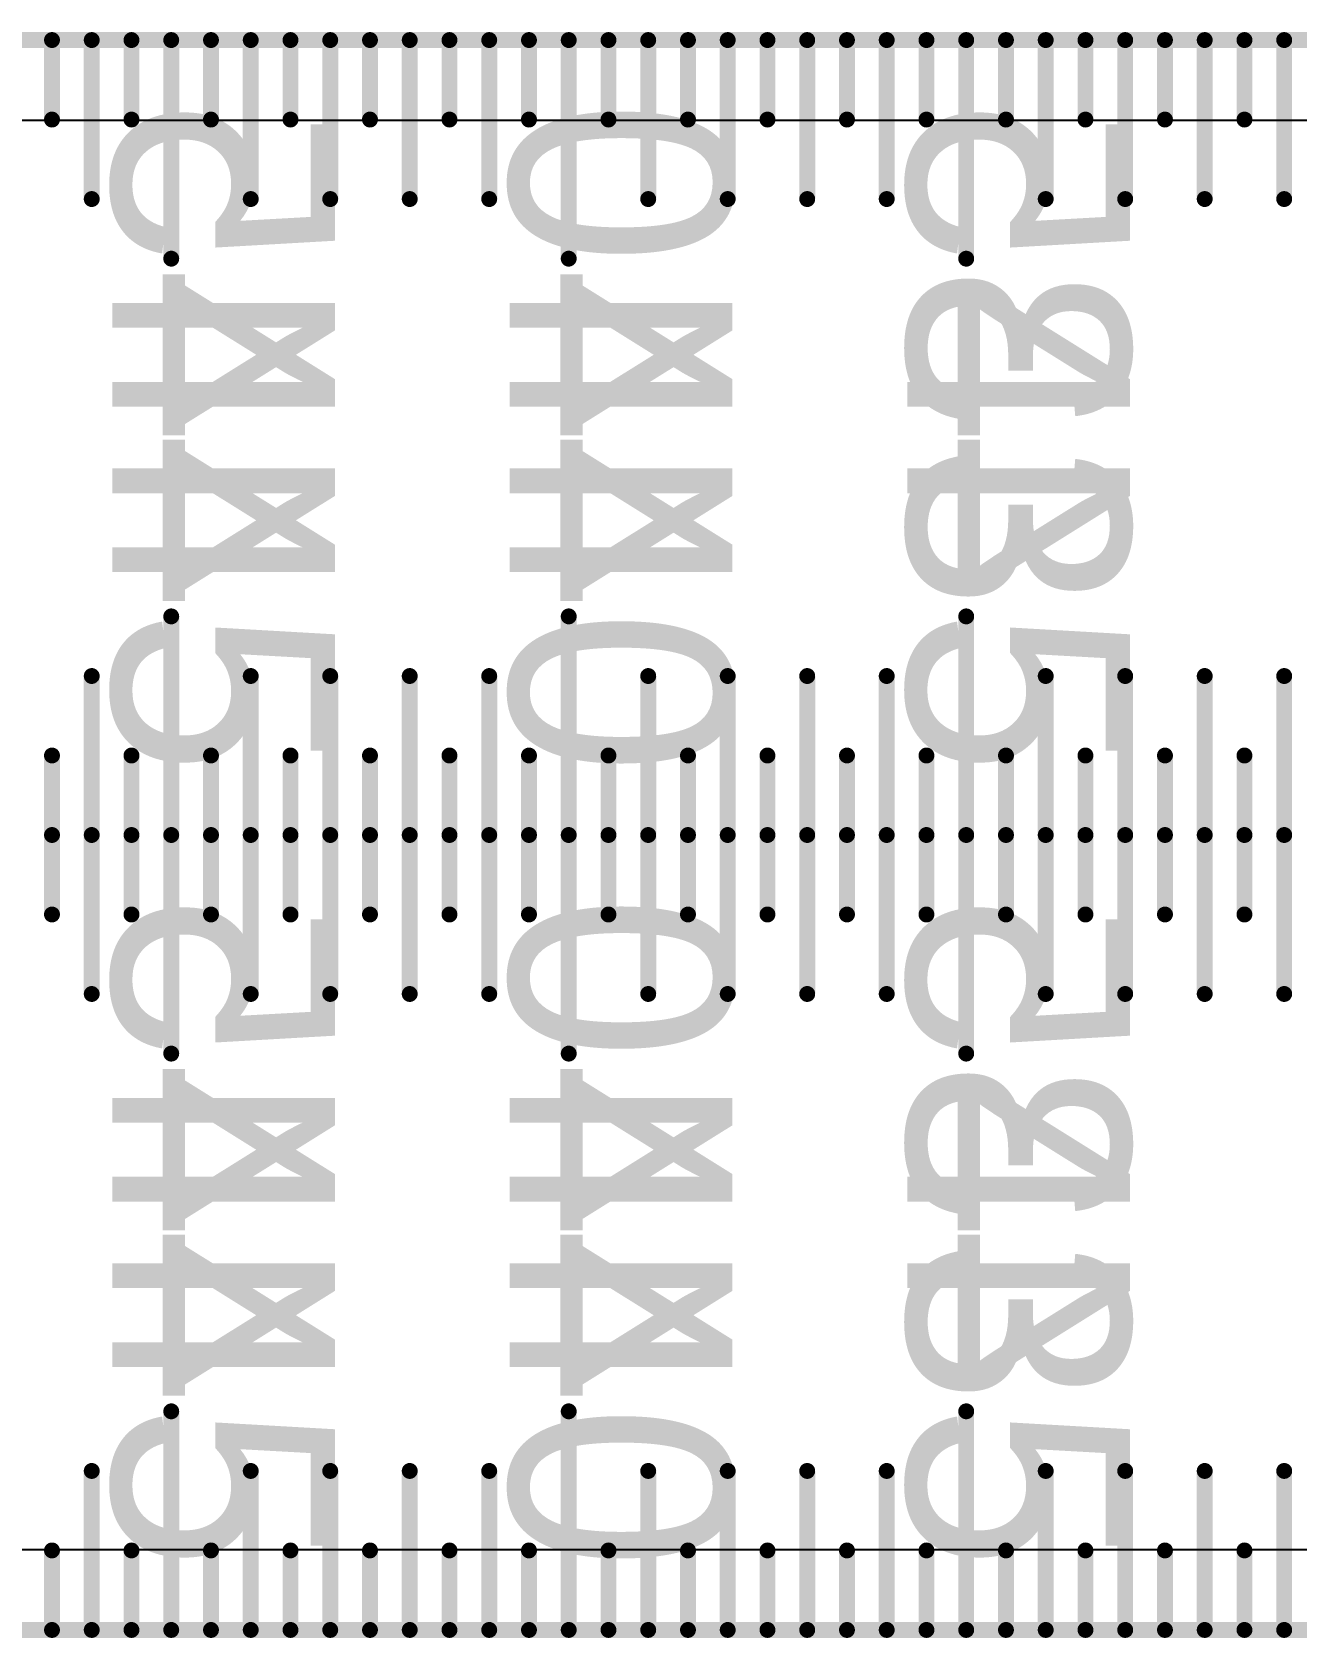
# Model space of a CAD drawing. Header units: millimetres. Extents: x 0 to 531, y -10 to 10.
# Drawn here: x 83.75 to 99.66, y -10.1 to 10.1 of the extents above; entities that cross this region are included whole.
import ezdxf

# ---------------------------------------------------------------- set-up
doc = ezdxf.new("R2010")
doc.units = ezdxf.units.MM
for name, color, linetype in [('BottomLayer', 5, 'Continuous'), ('BottomOverlay', 54, 'Continuous'), ('Mechanical1', 6, 'Continuous'), ('TopLayer', 1, 'Continuous'), ('TopOverlay', 2, 'Continuous')]:
    doc.layers.add(name, color=color, linetype=linetype)

msp = doc.modelspace()

# ---------------------------------------------------------------- linework, layer by layer
at = {"layer": 'BottomLayer'}
for p, q in [((1.009, 8.991), (483.359, 8.991)), ((483.353, -8.991), (1.009, -8.991))]:
    msp.add_line(p, q, dxfattribs=at)
at = {"layer": 'BottomOverlay', "const_width": 0.2}
for points in [[(84, 9), (84, 10)], [(84.5, 8), (84.5, 10)], [(85, 9), (85, 10)], [(85.5, 7.25), (85.5, 10)], [(86, 9), (86, 10)], [(86.5, 8), (86.5, 10)], [(87, 9), (87, 10)], [(87.5, 8), (87.5, 10)], [(88, 9), (88, 10)], [(88.5, 8), (88.5, 10)], [(89, 9), (89, 10)], [(89.5, 8), (89.5, 10)], [(90, 9), (90, 10)], [(90.5, 7.25), (90.5, 10)], [(91, 9), (91, 10)], [(91.5, 8), (91.5, 10)], [(92, 9), (92, 10)], [(92.5, 8), (92.5, 10)], [(93, 9), (93, 10)], [(93.5, 8), (93.5, 10)], [(94, 9), (94, 10)], [(94.5, 8), (94.5, 10)], [(95, 9), (95, 10)], [(95.5, 7.25), (95.5, 10)], [(96, 9), (96, 10)], [(96.5, 8), (96.5, 10)], [(97, 9), (97, 10)], [(97.5, 8), (97.5, 10)], [(98, 9), (98, 10)], [(98.5, 8), (98.5, 10)], [(99, 9), (99, 10)], [(99.5, 8), (99.5, 10)], [(85.5, 0), (85.5, 2.75)], [(90.5, 0), (90.5, 2.75)], [(95.5, 0), (95.5, 2.75)], [(84.5, 0), (84.5, 2)], [(86.5, 0), (86.5, 2)], [(87.5, 0), (87.5, 2)], [(88.5, 0), (88.5, 2)], [(89.5, 0), (89.5, 2)], [(91.5, 0), (91.5, 2)], [(92.5, 0), (92.5, 2)], [(93.5, 0), (93.5, 2)], [(94.5, 0), (94.5, 2)], [(96.5, 0), (96.5, 2)], [(97.5, 0), (97.5, 2)], [(98.5, 0), (98.5, 2)], [(99.5, 0), (99.5, 2)], [(84, 0), (84, 1)], [(85, 0), (85, 1)], [(86, 0), (86, 1)], [(87, 0), (87, 1)], [(88, 0), (88, 1)], [(89, 0), (89, 1)], [(90, 0), (90, 1)], [(91, 0), (91, 1)], [(92, 0), (92, 1)], [(93, 0), (93, 1)], [(94, 0), (94, 1)], [(95, 0), (95, 1)], [(96, 0), (96, 1)], [(97, 0), (97, 1)], [(98, 0), (98, 1)], [(99, 0), (99, 1)], [(84, -1), (84, 0)], [(84.5, -2), (84.5, 0)], [(85, -1), (85, 0)], [(85.5, -2.75), (85.5, 0)], [(86, -1), (86, 0)], [(86.5, -2), (86.5, 0)], [(87, -1), (87, 0)], [(87.5, -2), (87.5, 0)], [(88, -1), (88, 0)], [(88.5, -2), (88.5, 0)], [(89, -1), (89, 0)], [(89.5, -2), (89.5, 0)], [(90, -1), (90, 0)], [(90.5, -2.75), (90.5, 0)], [(91, -1), (91, 0)], [(91.5, -2), (91.5, 0)], [(92, -1), (92, 0)], [(92.5, -2), (92.5, 0)], [(93, -1), (93, 0)], [(93.5, -2), (93.5, 0)], [(94, -1), (94, 0)], [(94.5, -2), (94.5, 0)], [(95, -1), (95, 0)], [(95.5, -2.75), (95.5, 0)], [(96, -1), (96, 0)], [(96.5, -2), (96.5, 0)], [(97, -1), (97, 0)], [(97.5, -2), (97.5, 0)], [(98, -1), (98, 0)], [(98.5, -2), (98.5, 0)], [(99, -1), (99, 0)], [(99.5, -2), (99.5, 0)], [(85.5, -10), (85.5, -7.25)], [(90.5, -10), (90.5, -7.25)], [(95.5, -10), (95.5, -7.25)], [(84.5, -10), (84.5, -8)], [(86.5, -10), (86.5, -8)], [(87.5, -10), (87.5, -8)], [(88.5, -10), (88.5, -8)], [(89.5, -10), (89.5, -8)], [(91.5, -10), (91.5, -8)], [(92.5, -10), (92.5, -8)], [(93.5, -10), (93.5, -8)], [(94.5, -10), (94.5, -8)], [(96.5, -10), (96.5, -8)], [(97.5, -10), (97.5, -8)], [(98.5, -10), (98.5, -8)], [(99.5, -10), (99.5, -8)], [(84, -10), (84, -9)], [(85, -10), (85, -9)], [(86, -10), (86, -9)], [(87, -10), (87, -9)], [(88, -10), (88, -9)], [(89, -10), (89, -9)], [(90, -10), (90, -9)], [(91, -10), (91, -9)], [(92, -10), (92, -9)], [(93, -10), (93, -9)], [(94, -10), (94, -9)], [(95, -10), (95, -9)], [(96, -10), (96, -9)], [(97, -10), (97, -9)], [(98, -10), (98, -9)], [(99, -10), (99, -9)]]:
    msp.add_lwpolyline(points, dxfattribs=at)
at = {"layer": 'BottomOverlay', "const_width": 0.1}
for points in [[(83.95, 10, 1), (84.05, 10, 1)], [(84.45, 10, 1), (84.55, 10, 1)], [(84.95, 10, 1), (85.05, 10, 1)], [(85.45, 10, 1), (85.55, 10, 1)], [(85.95, 10, 1), (86.05, 10, 1)], [(86.45, 10, 1), (86.55, 10, 1)], [(86.95, 10, 1), (87.05, 10, 1)], [(87.45, 10, 1), (87.55, 10, 1)], [(87.95, 10, 1), (88.05, 10, 1)], [(88.45, 10, 1), (88.55, 10, 1)], [(88.95, 10, 1), (89.05, 10, 1)], [(89.45, 10, 1), (89.55, 10, 1)], [(89.95, 10, 1), (90.05, 10, 1)], [(90.45, 10, 1), (90.55, 10, 1)], [(90.95, 10, 1), (91.05, 10, 1)], [(91.45, 10, 1), (91.55, 10, 1)], [(91.95, 10, 1), (92.05, 10, 1)], [(92.45, 10, 1), (92.55, 10, 1)], [(92.95, 10, 1), (93.05, 10, 1)], [(93.45, 10, 1), (93.55, 10, 1)], [(93.95, 10, 1), (94.05, 10, 1)], [(94.45, 10, 1), (94.55, 10, 1)], [(94.95, 10, 1), (95.05, 10, 1)], [(95.45, 10, 1), (95.55, 10, 1)], [(95.95, 10, 1), (96.05, 10, 1)], [(96.45, 10, 1), (96.55, 10, 1)], [(96.95, 10, 1), (97.05, 10, 1)], [(97.45, 10, 1), (97.55, 10, 1)], [(97.95, 10, 1), (98.05, 10, 1)], [(98.45, 10, 1), (98.55, 10, 1)], [(98.95, 10, 1), (99.05, 10, 1)], [(99.45, 10, 1), (99.55, 10, 1)], [(83.95, 9, 1), (84.05, 9, 1)], [(84.95, 9, 1), (85.05, 9, 1)], [(85.95, 9, 1), (86.05, 9, 1)], [(86.95, 9, 1), (87.05, 9, 1)], [(87.95, 9, 1), (88.05, 9, 1)], [(88.95, 9, 1), (89.05, 9, 1)], [(89.95, 9, 1), (90.05, 9, 1)], [(90.95, 9, 1), (91.05, 9, 1)], [(91.95, 9, 1), (92.05, 9, 1)], [(92.95, 9, 1), (93.05, 9, 1)], [(93.95, 9, 1), (94.05, 9, 1)], [(94.95, 9, 1), (95.05, 9, 1)], [(95.95, 9, 1), (96.05, 9, 1)], [(96.95, 9, 1), (97.05, 9, 1)], [(97.95, 9, 1), (98.05, 9, 1)], [(98.95, 9, 1), (99.05, 9, 1)], [(84.45, 8, 1), (84.55, 8, 1)], [(86.45, 8, 1), (86.55, 8, 1)], [(87.45, 8, 1), (87.55, 8, 1)], [(88.45, 8, 1), (88.55, 8, 1)], [(89.45, 8, 1), (89.55, 8, 1)], [(91.45, 8, 1), (91.55, 8, 1)], [(92.45, 8, 1), (92.55, 8, 1)], [(93.45, 8, 1), (93.55, 8, 1)], [(94.45, 8, 1), (94.55, 8, 1)], [(96.45, 8, 1), (96.55, 8, 1)], [(97.45, 8, 1), (97.55, 8, 1)], [(98.45, 8, 1), (98.55, 8, 1)], [(99.45, 8, 1), (99.55, 8, 1)], [(85.45, 7.25, 1), (85.55, 7.25, 1)], [(90.45, 7.25, 1), (90.55, 7.25, 1)], [(95.45, 7.25, 1), (95.55, 7.25, 1)], [(85.45, 2.75, 1), (85.55, 2.75, 1)], [(90.45, 2.75, 1), (90.55, 2.75, 1)], [(95.45, 2.75, 1), (95.55, 2.75, 1)], [(84.45, 2, 1), (84.55, 2, 1)], [(86.45, 2, 1), (86.55, 2, 1)], [(87.45, 2, 1), (87.55, 2, 1)], [(88.45, 2, 1), (88.55, 2, 1)], [(89.45, 2, 1), (89.55, 2, 1)], [(91.45, 2, 1), (91.55, 2, 1)], [(92.45, 2, 1), (92.55, 2, 1)], [(93.45, 2, 1), (93.55, 2, 1)], [(94.45, 2, 1), (94.55, 2, 1)], [(96.45, 2, 1), (96.55, 2, 1)], [(97.45, 2, 1), (97.55, 2, 1)], [(98.45, 2, 1), (98.55, 2, 1)], [(99.45, 2, 1), (99.55, 2, 1)], [(83.95, 1, 1), (84.05, 1, 1)], [(84.95, 1, 1), (85.05, 1, 1)], [(85.95, 1, 1), (86.05, 1, 1)], [(86.95, 1, 1), (87.05, 1, 1)], [(87.95, 1, 1), (88.05, 1, 1)], [(88.95, 1, 1), (89.05, 1, 1)], [(89.95, 1, 1), (90.05, 1, 1)], [(90.95, 1, 1), (91.05, 1, 1)], [(91.95, 1, 1), (92.05, 1, 1)], [(92.95, 1, 1), (93.05, 1, 1)], [(93.95, 1, 1), (94.05, 1, 1)], [(94.95, 1, 1), (95.05, 1, 1)], [(95.95, 1, 1), (96.05, 1, 1)], [(96.95, 1, 1), (97.05, 1, 1)], [(97.95, 1, 1), (98.05, 1, 1)], [(98.95, 1, 1), (99.05, 1, 1)], [(83.95, 0, 1), (84.05, 0, 1)], [(83.95, 0, 1), (84.05, 0, 1)], [(84.45, 0, 1), (84.55, 0, 1)], [(84.45, 0, 1), (84.55, 0, 1)], [(84.95, 0, 1), (85.05, 0, 1)], [(84.95, 0, 1), (85.05, 0, 1)], [(85.45, 0, 1), (85.55, 0, 1)], [(85.45, 0, 1), (85.55, 0, 1)], [(85.95, 0, 1), (86.05, 0, 1)], [(85.95, 0, 1), (86.05, 0, 1)], [(86.45, 0, 1), (86.55, 0, 1)], [(86.45, 0, 1), (86.55, 0, 1)], [(86.95, 0, 1), (87.05, 0, 1)], [(86.95, 0, 1), (87.05, 0, 1)], [(87.45, 0, 1), (87.55, 0, 1)], [(87.45, 0, 1), (87.55, 0, 1)], [(87.95, 0, 1), (88.05, 0, 1)], [(87.95, 0, 1), (88.05, 0, 1)], [(88.45, 0, 1), (88.55, 0, 1)], [(88.45, 0, 1), (88.55, 0, 1)], [(88.95, 0, 1), (89.05, 0, 1)], [(88.95, 0, 1), (89.05, 0, 1)], [(89.45, 0, 1), (89.55, 0, 1)], [(89.45, 0, 1), (89.55, 0, 1)], [(89.95, 0, 1), (90.05, 0, 1)], [(89.95, 0, 1), (90.05, 0, 1)], [(90.45, 0, 1), (90.55, 0, 1)], [(90.45, 0, 1), (90.55, 0, 1)], [(90.95, 0, 1), (91.05, 0, 1)], [(90.95, 0, 1), (91.05, 0, 1)], [(91.45, 0, 1), (91.55, 0, 1)], [(91.45, 0, 1), (91.55, 0, 1)], [(91.95, 0, 1), (92.05, 0, 1)], [(91.95, 0, 1), (92.05, 0, 1)], [(92.45, 0, 1), (92.55, 0, 1)], [(92.45, 0, 1), (92.55, 0, 1)], [(92.95, 0, 1), (93.05, 0, 1)], [(92.95, 0, 1), (93.05, 0, 1)], [(93.45, 0, 1), (93.55, 0, 1)], [(93.45, 0, 1), (93.55, 0, 1)], [(93.95, 0, 1), (94.05, 0, 1)], [(93.95, 0, 1), (94.05, 0, 1)], [(94.45, 0, 1), (94.55, 0, 1)], [(94.45, 0, 1), (94.55, 0, 1)], [(94.95, 0, 1), (95.05, 0, 1)], [(94.95, 0, 1), (95.05, 0, 1)], [(95.45, 0, 1), (95.55, 0, 1)], [(95.45, 0, 1), (95.55, 0, 1)], [(95.95, 0, 1), (96.05, 0, 1)], [(95.95, 0, 1), (96.05, 0, 1)], [(96.45, 0, 1), (96.55, 0, 1)], [(96.45, 0, 1), (96.55, 0, 1)], [(96.95, 0, 1), (97.05, 0, 1)], [(96.95, 0, 1), (97.05, 0, 1)], [(97.45, 0, 1), (97.55, 0, 1)], [(97.45, 0, 1), (97.55, 0, 1)], [(97.95, 0, 1), (98.05, 0, 1)], [(97.95, 0, 1), (98.05, 0, 1)], [(98.45, 0, 1), (98.55, 0, 1)], [(98.45, 0, 1), (98.55, 0, 1)], [(98.95, 0, 1), (99.05, 0, 1)], [(98.95, 0, 1), (99.05, 0, 1)], [(99.45, 0, 1), (99.55, 0, 1)], [(99.45, 0, 1), (99.55, 0, 1)], [(83.95, -1, 1), (84.05, -1, 1)], [(84.95, -1, 1), (85.05, -1, 1)], [(85.95, -1, 1), (86.05, -1, 1)], [(86.95, -1, 1), (87.05, -1, 1)], [(87.95, -1, 1), (88.05, -1, 1)], [(88.95, -1, 1), (89.05, -1, 1)], [(89.95, -1, 1), (90.05, -1, 1)], [(90.95, -1, 1), (91.05, -1, 1)], [(91.95, -1, 1), (92.05, -1, 1)], [(92.95, -1, 1), (93.05, -1, 1)], [(93.95, -1, 1), (94.05, -1, 1)], [(94.95, -1, 1), (95.05, -1, 1)], [(95.95, -1, 1), (96.05, -1, 1)], [(96.95, -1, 1), (97.05, -1, 1)], [(97.95, -1, 1), (98.05, -1, 1)], [(98.95, -1, 1), (99.05, -1, 1)], [(84.45, -2, 1), (84.55, -2, 1)], [(86.45, -2, 1), (86.55, -2, 1)], [(87.45, -2, 1), (87.55, -2, 1)], [(88.45, -2, 1), (88.55, -2, 1)], [(89.45, -2, 1), (89.55, -2, 1)], [(91.45, -2, 1), (91.55, -2, 1)], [(92.45, -2, 1), (92.55, -2, 1)], [(93.45, -2, 1), (93.55, -2, 1)], [(94.45, -2, 1), (94.55, -2, 1)], [(96.45, -2, 1), (96.55, -2, 1)], [(97.45, -2, 1), (97.55, -2, 1)], [(98.45, -2, 1), (98.55, -2, 1)], [(99.45, -2, 1), (99.55, -2, 1)], [(85.45, -2.75, 1), (85.55, -2.75, 1)], [(90.45, -2.75, 1), (90.55, -2.75, 1)], [(95.45, -2.75, 1), (95.55, -2.75, 1)], [(85.45, -7.25, 1), (85.55, -7.25, 1)], [(90.45, -7.25, 1), (90.55, -7.25, 1)], [(95.45, -7.25, 1), (95.55, -7.25, 1)], [(84.45, -8, 1), (84.55, -8, 1)], [(86.45, -8, 1), (86.55, -8, 1)], [(87.45, -8, 1), (87.55, -8, 1)], [(88.45, -8, 1), (88.55, -8, 1)], [(89.45, -8, 1), (89.55, -8, 1)], [(91.45, -8, 1), (91.55, -8, 1)], [(92.45, -8, 1), (92.55, -8, 1)], [(93.45, -8, 1), (93.55, -8, 1)], [(94.45, -8, 1), (94.55, -8, 1)], [(96.45, -8, 1), (96.55, -8, 1)], [(97.45, -8, 1), (97.55, -8, 1)], [(98.45, -8, 1), (98.55, -8, 1)], [(99.45, -8, 1), (99.55, -8, 1)], [(83.95, -9, 1), (84.05, -9, 1)], [(84.95, -9, 1), (85.05, -9, 1)], [(85.95, -9, 1), (86.05, -9, 1)], [(86.95, -9, 1), (87.05, -9, 1)], [(87.95, -9, 1), (88.05, -9, 1)], [(88.95, -9, 1), (89.05, -9, 1)], [(89.95, -9, 1), (90.05, -9, 1)], [(90.95, -9, 1), (91.05, -9, 1)], [(91.95, -9, 1), (92.05, -9, 1)], [(92.95, -9, 1), (93.05, -9, 1)], [(93.95, -9, 1), (94.05, -9, 1)], [(94.95, -9, 1), (95.05, -9, 1)], [(95.95, -9, 1), (96.05, -9, 1)], [(96.95, -9, 1), (97.05, -9, 1)], [(97.95, -9, 1), (98.05, -9, 1)], [(98.95, -9, 1), (99.05, -9, 1)], [(83.95, -10, 1), (84.05, -10, 1)], [(84.45, -10, 1), (84.55, -10, 1)], [(84.95, -10, 1), (85.05, -10, 1)], [(85.45, -10, 1), (85.55, -10, 1)], [(85.95, -10, 1), (86.05, -10, 1)], [(86.45, -10, 1), (86.55, -10, 1)], [(86.95, -10, 1), (87.05, -10, 1)], [(87.45, -10, 1), (87.55, -10, 1)], [(87.95, -10, 1), (88.05, -10, 1)], [(88.45, -10, 1), (88.55, -10, 1)], [(88.95, -10, 1), (89.05, -10, 1)], [(89.45, -10, 1), (89.55, -10, 1)], [(89.95, -10, 1), (90.05, -10, 1)], [(90.45, -10, 1), (90.55, -10, 1)], [(90.95, -10, 1), (91.05, -10, 1)], [(91.45, -10, 1), (91.55, -10, 1)], [(91.95, -10, 1), (92.05, -10, 1)], [(92.45, -10, 1), (92.55, -10, 1)], [(92.95, -10, 1), (93.05, -10, 1)], [(93.45, -10, 1), (93.55, -10, 1)], [(93.95, -10, 1), (94.05, -10, 1)], [(94.45, -10, 1), (94.55, -10, 1)], [(94.95, -10, 1), (95.05, -10, 1)], [(95.45, -10, 1), (95.55, -10, 1)], [(95.95, -10, 1), (96.05, -10, 1)], [(96.45, -10, 1), (96.55, -10, 1)], [(96.95, -10, 1), (97.05, -10, 1)], [(97.45, -10, 1), (97.55, -10, 1)], [(97.95, -10, 1), (98.05, -10, 1)], [(98.45, -10, 1), (98.55, -10, 1)], [(98.95, -10, 1), (99.05, -10, 1)], [(99.45, -10, 1), (99.55, -10, 1)]]:
    msp.add_lwpolyline(points, format="xyb", close=True, dxfattribs=at)
at = {"layer": 'Mechanical1', "const_width": 0.2}
for points in [[(0.5, 10), (484.828, 10)], [(0.5, -10), (484.821, -10)]]:
    msp.add_lwpolyline(points, dxfattribs=at)
at = {"layer": 'TopLayer'}
for p, q in [((1.009, 8.991), (483.359, 8.991)), ((483.353, -8.991), (1.009, -8.991))]:
    msp.add_line(p, q, dxfattribs=at)
at = {"layer": 'TopOverlay', "const_width": 0.2}
for points in [[(84, 9), (84, 10)], [(84.5, 8), (84.5, 10)], [(85, 9), (85, 10)], [(85.5, 7.25), (85.5, 10)], [(86, 9), (86, 10)], [(86.5, 8), (86.5, 10)], [(87, 9), (87, 10)], [(87.5, 8), (87.5, 10)], [(88, 9), (88, 10)], [(88.5, 8), (88.5, 10)], [(89, 9), (89, 10)], [(89.5, 8), (89.5, 10)], [(90, 9), (90, 10)], [(90.5, 7.25), (90.5, 10)], [(91, 9), (91, 10)], [(91.5, 8), (91.5, 10)], [(92, 9), (92, 10)], [(92.5, 8), (92.5, 10)], [(93, 9), (93, 10)], [(93.5, 8), (93.5, 10)], [(94, 9), (94, 10)], [(94.5, 8), (94.5, 10)], [(95, 9), (95, 10)], [(95.5, 7.25), (95.5, 10)], [(96, 9), (96, 10)], [(96.5, 8), (96.5, 10)], [(97, 9), (97, 10)], [(97.5, 8), (97.5, 10)], [(98, 9), (98, 10)], [(98.5, 8), (98.5, 10)], [(99, 9), (99, 10)], [(99.5, 8), (99.5, 10)], [(85.5, 0), (85.5, 2.75)], [(90.5, 0), (90.5, 2.75)], [(95.5, 0), (95.5, 2.75)], [(84.5, 0), (84.5, 2)], [(86.5, 0), (86.5, 2)], [(87.5, 0), (87.5, 2)], [(88.5, 0), (88.5, 2)], [(89.5, 0), (89.5, 2)], [(91.5, 0), (91.5, 2)], [(92.5, 0), (92.5, 2)], [(93.5, 0), (93.5, 2)], [(94.5, 0), (94.5, 2)], [(96.5, 0), (96.5, 2)], [(97.5, 0), (97.5, 2)], [(98.5, 0), (98.5, 2)], [(99.5, 0), (99.5, 2)], [(84, 0), (84, 1)], [(85, 0), (85, 1)], [(86, 0), (86, 1)], [(87, 0), (87, 1)], [(88, 0), (88, 1)], [(89, 0), (89, 1)], [(90, 0), (90, 1)], [(91, 0), (91, 1)], [(92, 0), (92, 1)], [(93, 0), (93, 1)], [(94, 0), (94, 1)], [(95, 0), (95, 1)], [(96, 0), (96, 1)], [(97, 0), (97, 1)], [(98, 0), (98, 1)], [(99, 0), (99, 1)], [(84, -1), (84, 0)], [(84.5, -2), (84.5, 0)], [(85, -1), (85, 0)], [(85.5, -2.75), (85.5, 0)], [(86, -1), (86, 0)], [(86.5, -2), (86.5, 0)], [(87, -1), (87, 0)], [(87.5, -2), (87.5, 0)], [(88, -1), (88, 0)], [(88.5, -2), (88.5, 0)], [(89, -1), (89, 0)], [(89.5, -2), (89.5, 0)], [(90, -1), (90, 0)], [(90.5, -2.75), (90.5, 0)], [(91, -1), (91, 0)], [(91.5, -2), (91.5, 0)], [(92, -1), (92, 0)], [(92.5, -2), (92.5, 0)], [(93, -1), (93, 0)], [(93.5, -2), (93.5, 0)], [(94, -1), (94, 0)], [(94.5, -2), (94.5, 0)], [(95, -1), (95, 0)], [(95.5, -2.75), (95.5, 0)], [(96, -1), (96, 0)], [(96.5, -2), (96.5, 0)], [(97, -1), (97, 0)], [(97.5, -2), (97.5, 0)], [(98, -1), (98, 0)], [(98.5, -2), (98.5, 0)], [(99, -1), (99, 0)], [(99.5, -2), (99.5, 0)], [(85.5, -10), (85.5, -7.25)], [(90.5, -10), (90.5, -7.25)], [(95.5, -10), (95.5, -7.25)], [(84.5, -10), (84.5, -8)], [(86.5, -10), (86.5, -8)], [(87.5, -10), (87.5, -8)], [(88.5, -10), (88.5, -8)], [(89.5, -10), (89.5, -8)], [(91.5, -10), (91.5, -8)], [(92.5, -10), (92.5, -8)], [(93.5, -10), (93.5, -8)], [(94.5, -10), (94.5, -8)], [(96.5, -10), (96.5, -8)], [(97.5, -10), (97.5, -8)], [(98.5, -10), (98.5, -8)], [(99.5, -10), (99.5, -8)], [(84, -10), (84, -9)], [(85, -10), (85, -9)], [(86, -10), (86, -9)], [(87, -10), (87, -9)], [(88, -10), (88, -9)], [(89, -10), (89, -9)], [(90, -10), (90, -9)], [(91, -10), (91, -9)], [(92, -10), (92, -9)], [(93, -10), (93, -9)], [(94, -10), (94, -9)], [(95, -10), (95, -9)], [(96, -10), (96, -9)], [(97, -10), (97, -9)], [(98, -10), (98, -9)], [(99, -10), (99, -9)]]:
    msp.add_lwpolyline(points, dxfattribs=at)
at = {"layer": 'TopOverlay', "const_width": 0.1}
for points in [[(83.95, 10, 1), (84.05, 10, 1)], [(84.45, 10, 1), (84.55, 10, 1)], [(84.95, 10, 1), (85.05, 10, 1)], [(85.45, 10, 1), (85.55, 10, 1)], [(85.95, 10, 1), (86.05, 10, 1)], [(86.45, 10, 1), (86.55, 10, 1)], [(86.95, 10, 1), (87.05, 10, 1)], [(87.45, 10, 1), (87.55, 10, 1)], [(87.95, 10, 1), (88.05, 10, 1)], [(88.45, 10, 1), (88.55, 10, 1)], [(88.95, 10, 1), (89.05, 10, 1)], [(89.45, 10, 1), (89.55, 10, 1)], [(89.95, 10, 1), (90.05, 10, 1)], [(90.45, 10, 1), (90.55, 10, 1)], [(90.95, 10, 1), (91.05, 10, 1)], [(91.45, 10, 1), (91.55, 10, 1)], [(91.95, 10, 1), (92.05, 10, 1)], [(92.45, 10, 1), (92.55, 10, 1)], [(92.95, 10, 1), (93.05, 10, 1)], [(93.45, 10, 1), (93.55, 10, 1)], [(93.95, 10, 1), (94.05, 10, 1)], [(94.45, 10, 1), (94.55, 10, 1)], [(94.95, 10, 1), (95.05, 10, 1)], [(95.45, 10, 1), (95.55, 10, 1)], [(95.95, 10, 1), (96.05, 10, 1)], [(96.45, 10, 1), (96.55, 10, 1)], [(96.95, 10, 1), (97.05, 10, 1)], [(97.45, 10, 1), (97.55, 10, 1)], [(97.95, 10, 1), (98.05, 10, 1)], [(98.45, 10, 1), (98.55, 10, 1)], [(98.95, 10, 1), (99.05, 10, 1)], [(99.45, 10, 1), (99.55, 10, 1)], [(83.95, 9, 1), (84.05, 9, 1)], [(84.95, 9, 1), (85.05, 9, 1)], [(85.95, 9, 1), (86.05, 9, 1)], [(86.95, 9, 1), (87.05, 9, 1)], [(87.95, 9, 1), (88.05, 9, 1)], [(88.95, 9, 1), (89.05, 9, 1)], [(89.95, 9, 1), (90.05, 9, 1)], [(90.95, 9, 1), (91.05, 9, 1)], [(91.95, 9, 1), (92.05, 9, 1)], [(92.95, 9, 1), (93.05, 9, 1)], [(93.95, 9, 1), (94.05, 9, 1)], [(94.95, 9, 1), (95.05, 9, 1)], [(95.95, 9, 1), (96.05, 9, 1)], [(96.95, 9, 1), (97.05, 9, 1)], [(97.95, 9, 1), (98.05, 9, 1)], [(98.95, 9, 1), (99.05, 9, 1)], [(84.45, 8, 1), (84.55, 8, 1)], [(86.45, 8, 1), (86.55, 8, 1)], [(87.45, 8, 1), (87.55, 8, 1)], [(88.45, 8, 1), (88.55, 8, 1)], [(89.45, 8, 1), (89.55, 8, 1)], [(91.45, 8, 1), (91.55, 8, 1)], [(92.45, 8, 1), (92.55, 8, 1)], [(93.45, 8, 1), (93.55, 8, 1)], [(94.45, 8, 1), (94.55, 8, 1)], [(96.45, 8, 1), (96.55, 8, 1)], [(97.45, 8, 1), (97.55, 8, 1)], [(98.45, 8, 1), (98.55, 8, 1)], [(99.45, 8, 1), (99.55, 8, 1)], [(85.45, 7.25, 1), (85.55, 7.25, 1)], [(90.45, 7.25, 1), (90.55, 7.25, 1)], [(95.45, 7.25, 1), (95.55, 7.25, 1)], [(85.45, 2.75, 1), (85.55, 2.75, 1)], [(90.45, 2.75, 1), (90.55, 2.75, 1)], [(95.45, 2.75, 1), (95.55, 2.75, 1)], [(84.45, 2, 1), (84.55, 2, 1)], [(86.45, 2, 1), (86.55, 2, 1)], [(87.45, 2, 1), (87.55, 2, 1)], [(88.45, 2, 1), (88.55, 2, 1)], [(89.45, 2, 1), (89.55, 2, 1)], [(91.45, 2, 1), (91.55, 2, 1)], [(92.45, 2, 1), (92.55, 2, 1)], [(93.45, 2, 1), (93.55, 2, 1)], [(94.45, 2, 1), (94.55, 2, 1)], [(96.45, 2, 1), (96.55, 2, 1)], [(97.45, 2, 1), (97.55, 2, 1)], [(98.45, 2, 1), (98.55, 2, 1)], [(99.45, 2, 1), (99.55, 2, 1)], [(83.95, 1, 1), (84.05, 1, 1)], [(84.95, 1, 1), (85.05, 1, 1)], [(85.95, 1, 1), (86.05, 1, 1)], [(86.95, 1, 1), (87.05, 1, 1)], [(87.95, 1, 1), (88.05, 1, 1)], [(88.95, 1, 1), (89.05, 1, 1)], [(89.95, 1, 1), (90.05, 1, 1)], [(90.95, 1, 1), (91.05, 1, 1)], [(91.95, 1, 1), (92.05, 1, 1)], [(92.95, 1, 1), (93.05, 1, 1)], [(93.95, 1, 1), (94.05, 1, 1)], [(94.95, 1, 1), (95.05, 1, 1)], [(95.95, 1, 1), (96.05, 1, 1)], [(96.95, 1, 1), (97.05, 1, 1)], [(97.95, 1, 1), (98.05, 1, 1)], [(98.95, 1, 1), (99.05, 1, 1)], [(83.95, 0, 1), (84.05, 0, 1)], [(83.95, 0, 1), (84.05, 0, 1)], [(84.45, 0, 1), (84.55, 0, 1)], [(84.45, 0, 1), (84.55, 0, 1)], [(84.95, 0, 1), (85.05, 0, 1)], [(84.95, 0, 1), (85.05, 0, 1)], [(85.45, 0, 1), (85.55, 0, 1)], [(85.45, 0, 1), (85.55, 0, 1)], [(85.95, 0, 1), (86.05, 0, 1)], [(85.95, 0, 1), (86.05, 0, 1)], [(86.45, 0, 1), (86.55, 0, 1)], [(86.45, 0, 1), (86.55, 0, 1)], [(86.95, 0, 1), (87.05, 0, 1)], [(86.95, 0, 1), (87.05, 0, 1)], [(87.45, 0, 1), (87.55, 0, 1)], [(87.45, 0, 1), (87.55, 0, 1)], [(87.95, 0, 1), (88.05, 0, 1)], [(87.95, 0, 1), (88.05, 0, 1)], [(88.45, 0, 1), (88.55, 0, 1)], [(88.45, 0, 1), (88.55, 0, 1)], [(88.95, 0, 1), (89.05, 0, 1)], [(88.95, 0, 1), (89.05, 0, 1)], [(89.45, 0, 1), (89.55, 0, 1)], [(89.45, 0, 1), (89.55, 0, 1)], [(89.95, 0, 1), (90.05, 0, 1)], [(89.95, 0, 1), (90.05, 0, 1)], [(90.45, 0, 1), (90.55, 0, 1)], [(90.45, 0, 1), (90.55, 0, 1)], [(90.95, 0, 1), (91.05, 0, 1)], [(90.95, 0, 1), (91.05, 0, 1)], [(91.45, 0, 1), (91.55, 0, 1)], [(91.45, 0, 1), (91.55, 0, 1)], [(91.95, 0, 1), (92.05, 0, 1)], [(91.95, 0, 1), (92.05, 0, 1)], [(92.45, 0, 1), (92.55, 0, 1)], [(92.45, 0, 1), (92.55, 0, 1)], [(92.95, 0, 1), (93.05, 0, 1)], [(92.95, 0, 1), (93.05, 0, 1)], [(93.45, 0, 1), (93.55, 0, 1)], [(93.45, 0, 1), (93.55, 0, 1)], [(93.95, 0, 1), (94.05, 0, 1)], [(93.95, 0, 1), (94.05, 0, 1)], [(94.45, 0, 1), (94.55, 0, 1)], [(94.45, 0, 1), (94.55, 0, 1)], [(94.95, 0, 1), (95.05, 0, 1)], [(94.95, 0, 1), (95.05, 0, 1)], [(95.45, 0, 1), (95.55, 0, 1)], [(95.45, 0, 1), (95.55, 0, 1)], [(95.95, 0, 1), (96.05, 0, 1)], [(95.95, 0, 1), (96.05, 0, 1)], [(96.45, 0, 1), (96.55, 0, 1)], [(96.45, 0, 1), (96.55, 0, 1)], [(96.95, 0, 1), (97.05, 0, 1)], [(96.95, 0, 1), (97.05, 0, 1)], [(97.45, 0, 1), (97.55, 0, 1)], [(97.45, 0, 1), (97.55, 0, 1)], [(97.95, 0, 1), (98.05, 0, 1)], [(97.95, 0, 1), (98.05, 0, 1)], [(98.45, 0, 1), (98.55, 0, 1)], [(98.45, 0, 1), (98.55, 0, 1)], [(98.95, 0, 1), (99.05, 0, 1)], [(98.95, 0, 1), (99.05, 0, 1)], [(99.45, 0, 1), (99.55, 0, 1)], [(99.45, 0, 1), (99.55, 0, 1)], [(83.95, -1, 1), (84.05, -1, 1)], [(84.95, -1, 1), (85.05, -1, 1)], [(85.95, -1, 1), (86.05, -1, 1)], [(86.95, -1, 1), (87.05, -1, 1)], [(87.95, -1, 1), (88.05, -1, 1)], [(88.95, -1, 1), (89.05, -1, 1)], [(89.95, -1, 1), (90.05, -1, 1)], [(90.95, -1, 1), (91.05, -1, 1)], [(91.95, -1, 1), (92.05, -1, 1)], [(92.95, -1, 1), (93.05, -1, 1)], [(93.95, -1, 1), (94.05, -1, 1)], [(94.95, -1, 1), (95.05, -1, 1)], [(95.95, -1, 1), (96.05, -1, 1)], [(96.95, -1, 1), (97.05, -1, 1)], [(97.95, -1, 1), (98.05, -1, 1)], [(98.95, -1, 1), (99.05, -1, 1)], [(84.45, -2, 1), (84.55, -2, 1)], [(86.45, -2, 1), (86.55, -2, 1)], [(87.45, -2, 1), (87.55, -2, 1)], [(88.45, -2, 1), (88.55, -2, 1)], [(89.45, -2, 1), (89.55, -2, 1)], [(91.45, -2, 1), (91.55, -2, 1)], [(92.45, -2, 1), (92.55, -2, 1)], [(93.45, -2, 1), (93.55, -2, 1)], [(94.45, -2, 1), (94.55, -2, 1)], [(96.45, -2, 1), (96.55, -2, 1)], [(97.45, -2, 1), (97.55, -2, 1)], [(98.45, -2, 1), (98.55, -2, 1)], [(99.45, -2, 1), (99.55, -2, 1)], [(85.45, -2.75, 1), (85.55, -2.75, 1)], [(90.45, -2.75, 1), (90.55, -2.75, 1)], [(95.45, -2.75, 1), (95.55, -2.75, 1)], [(85.45, -7.25, 1), (85.55, -7.25, 1)], [(90.45, -7.25, 1), (90.55, -7.25, 1)], [(95.45, -7.25, 1), (95.55, -7.25, 1)], [(84.45, -8, 1), (84.55, -8, 1)], [(86.45, -8, 1), (86.55, -8, 1)], [(87.45, -8, 1), (87.55, -8, 1)], [(88.45, -8, 1), (88.55, -8, 1)], [(89.45, -8, 1), (89.55, -8, 1)], [(91.45, -8, 1), (91.55, -8, 1)], [(92.45, -8, 1), (92.55, -8, 1)], [(93.45, -8, 1), (93.55, -8, 1)], [(94.45, -8, 1), (94.55, -8, 1)], [(96.45, -8, 1), (96.55, -8, 1)], [(97.45, -8, 1), (97.55, -8, 1)], [(98.45, -8, 1), (98.55, -8, 1)], [(99.45, -8, 1), (99.55, -8, 1)], [(83.95, -9, 1), (84.05, -9, 1)], [(84.95, -9, 1), (85.05, -9, 1)], [(85.95, -9, 1), (86.05, -9, 1)], [(86.95, -9, 1), (87.05, -9, 1)], [(87.95, -9, 1), (88.05, -9, 1)], [(88.95, -9, 1), (89.05, -9, 1)], [(89.95, -9, 1), (90.05, -9, 1)], [(90.95, -9, 1), (91.05, -9, 1)], [(91.95, -9, 1), (92.05, -9, 1)], [(92.95, -9, 1), (93.05, -9, 1)], [(93.95, -9, 1), (94.05, -9, 1)], [(94.95, -9, 1), (95.05, -9, 1)], [(95.95, -9, 1), (96.05, -9, 1)], [(96.95, -9, 1), (97.05, -9, 1)], [(97.95, -9, 1), (98.05, -9, 1)], [(98.95, -9, 1), (99.05, -9, 1)], [(83.95, -10, 1), (84.05, -10, 1)], [(84.45, -10, 1), (84.55, -10, 1)], [(84.95, -10, 1), (85.05, -10, 1)], [(85.45, -10, 1), (85.55, -10, 1)], [(85.95, -10, 1), (86.05, -10, 1)], [(86.45, -10, 1), (86.55, -10, 1)], [(86.95, -10, 1), (87.05, -10, 1)], [(87.45, -10, 1), (87.55, -10, 1)], [(87.95, -10, 1), (88.05, -10, 1)], [(88.45, -10, 1), (88.55, -10, 1)], [(88.95, -10, 1), (89.05, -10, 1)], [(89.45, -10, 1), (89.55, -10, 1)], [(89.95, -10, 1), (90.05, -10, 1)], [(90.45, -10, 1), (90.55, -10, 1)], [(90.95, -10, 1), (91.05, -10, 1)], [(91.45, -10, 1), (91.55, -10, 1)], [(91.95, -10, 1), (92.05, -10, 1)], [(92.45, -10, 1), (92.55, -10, 1)], [(92.95, -10, 1), (93.05, -10, 1)], [(93.45, -10, 1), (93.55, -10, 1)], [(93.95, -10, 1), (94.05, -10, 1)], [(94.45, -10, 1), (94.55, -10, 1)], [(94.95, -10, 1), (95.05, -10, 1)], [(95.45, -10, 1), (95.55, -10, 1)], [(95.95, -10, 1), (96.05, -10, 1)], [(96.45, -10, 1), (96.55, -10, 1)], [(96.95, -10, 1), (97.05, -10, 1)], [(97.45, -10, 1), (97.55, -10, 1)], [(97.95, -10, 1), (98.05, -10, 1)], [(98.45, -10, 1), (98.55, -10, 1)], [(98.95, -10, 1), (99.05, -10, 1)], [(99.45, -10, 1), (99.55, -10, 1)]]:
    msp.add_lwpolyline(points, format="xyb", close=True, dxfattribs=at)

# ---------------------------------------------------------------- texts
at = {"layer": 'BottomOverlay', "text_generation_flag": 2}
for s, p in [('440', (89.759, 3)), ('445', (84.759, 3)), ('435', (94.759, 3)), ('445', (84.759, -7)), ('440', (89.759, -7)), ('435', (94.759, -7))]:
    msp.add_text(s, height=2.8, rotation=270, dxfattribs=at).set_placement(p)
at = {"layer": 'TopOverlay'}
for s, p in [('445', (84.759, 7)), ('440', (89.759, 7)), ('435', (94.759, 7)), ('445', (84.759, -3)), ('440', (89.759, -3)), ('435', (94.759, -3))]:
    msp.add_text(s, height=2.8, rotation=270, dxfattribs=at).set_placement(p)

doc.saveas('drawing.dxf')
